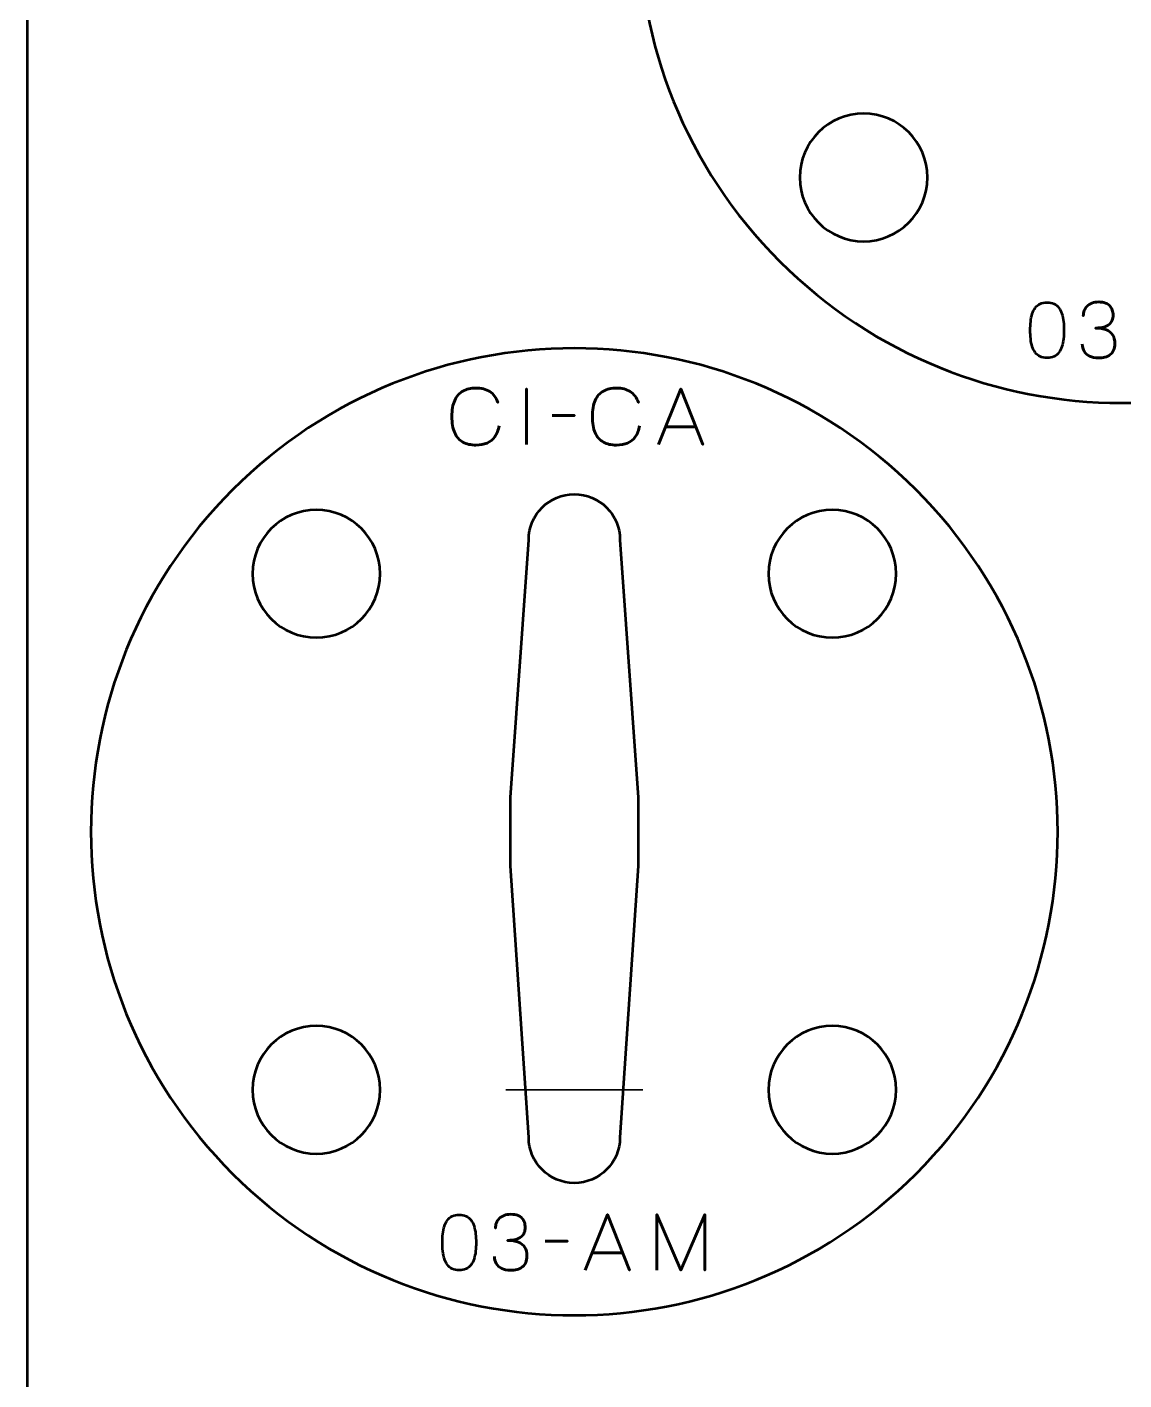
# Model space of a CAD drawing. Header units: centimetres. Extents: x -21 to 0, y -29.7 to 0.
# Drawn here: x -21 to -14.99, y -21.1 to -13.69 of the extents above; entities that cross this region are included whole.
import ezdxf

# ---------------------------------------------------------------- set-up
doc = ezdxf.new("R2010")
doc.units = ezdxf.units.CM
doc.header["$MEASUREMENT"] = 0
doc.layers.add('Layer 1', color=7, linetype='Continuous')

msp = doc.modelspace()

# ---------------------------------------------------------------- linework, layer by layer
at = {"layer": 'Layer 1', "color": 22, "lineweight": 53}
msp.add_open_spline([(-21.00003, -29.19995), (-21.00003, -29.19995), (-21.00003, -0.49992), (-21.00003, -0.49992), (-21.00003, -0.49992), (-21.00003, -0.22295), (-20.77694, 0.00004), (-20.49994, 0.00004), (-20.49994, 0.00004), (-20.49994, 0.00004), (-0.50008, 0.00004), (-0.50008, 0.00004), (-0.50008, 0.00004), (-0.22294, 0.00004), (0.00002, -0.22295), (0.00002, -0.49992), (0.00002, -0.49992), (0.00002, -0.49992), (0.00002, -29.19995), (0.00002, -29.19995), (0.00002, -29.19995), (0.00002, -29.47695), (-0.22294, -29.70004), (-0.50008, -29.70004), (-0.50008, -29.70004), (-0.50008, -29.70004), (-20.49994, -29.70004), (-20.49994, -29.70004), (-20.49994, -29.70004), (-20.77694, -29.70004), (-21.00003, -29.47695), (-21.00003, -29.19995)], degree=3, knots=[0, 0, 0, 0, 0.125, 0.125, 0.125, 0.125, 0.25, 0.25, 0.25, 0.25, 0.375, 0.375, 0.375, 0.375, 0.5, 0.5, 0.5, 0.5, 0.625, 0.625, 0.625, 0.625, 0.75, 0.75, 0.75, 0.75, 0.875, 0.875, 0.875, 0.875, 1, 1, 1, 1], dxfattribs=at)
at = {"layer": 'Layer 1', "color": 114, "lineweight": 53}
for points in [[(-13.12615, -11.22621), (-12.09145, -12.26091), (-12.09145, -13.93915), (-13.12618, -14.97388), (-13.12618, -14.97388), (-14.16088, -16.00858), (-15.83912, -16.00858), (-16.87382, -14.97388), (-16.87382, -14.97388), (-17.90854, -13.93915), (-17.90854, -12.26091), (-16.87384, -11.22621), (-16.87384, -11.22621), (-15.83912, -10.19148), (-14.16088, -10.19148), (-13.12615, -11.22621)], [(-16.12614, -16.22623), (-15.09144, -17.26093), (-15.09144, -18.93917), (-16.12617, -19.9739), (-16.12617, -19.9739), (-17.16087, -21.0086), (-18.83911, -21.0086), (-19.87381, -19.9739), (-19.87381, -19.9739), (-20.90853, -18.93917), (-20.90853, -17.26093), (-19.87383, -16.22623), (-19.87383, -16.22623), (-18.83911, -15.1915), (-17.16087, -15.1915), (-16.12614, -16.22623)]]:
    msp.add_open_spline(points, degree=3, knots=[0, 0, 0, 0, 0.25, 0.25, 0.25, 0.25, 0.5, 0.5, 0.5, 0.5, 0.75, 0.75, 0.75, 0.75, 1, 1, 1, 1], dxfattribs=at)
at = {"layer": 'Layer 1', "color": 250, "lineweight": 53}
for points, knots in [([(-16.41421, -14.16423), (-16.22094, -14.16423), (-16.0642, -14.32097), (-16.0642, -14.51424), (-16.0642, -14.51424), (-16.0642, -14.70752), (-16.22094, -14.86426), (-16.41421, -14.86426), (-16.41421, -14.86426), (-16.60749, -14.86426), (-16.76423, -14.70752), (-16.76423, -14.51424), (-16.76423, -14.51424), (-16.76423, -14.32097), (-16.60749, -14.16423), (-16.41421, -14.16423)], [0, 0, 0, 0, 0.25, 0.25, 0.25, 0.25, 0.5, 0.5, 0.5, 0.5, 0.75, 0.75, 0.75, 0.75, 1, 1, 1, 1]), ([(-17.74998, -19.77506), (-17.74998, -19.77506), (-17.64998, -18.28756), (-17.64998, -18.28756), (-17.64998, -18.28756), (-17.64998, -18.28756), (-17.64998, -17.91256), (-17.64998, -17.91256), (-17.64998, -17.91256), (-17.64998, -17.91256), (-17.74998, -16.50006), (-17.74998, -16.50006), (-17.74998, -16.50006), (-17.74998, -16.36201), (-17.86193, -16.25006), (-17.99998, -16.25006), (-17.99998, -16.25006), (-18.13803, -16.25006), (-18.24998, -16.36201), (-18.24998, -16.50006), (-18.24998, -16.50006), (-18.24998, -16.50006), (-18.34998, -17.91256), (-18.34998, -17.91256), (-18.34998, -17.91256), (-18.34998, -17.91256), (-18.34998, -18.28756), (-18.34998, -18.28756), (-18.34998, -18.28756), (-18.34998, -18.28756), (-18.24998, -19.77506), (-18.24998, -19.77506), (-18.24998, -19.77506), (-18.24998, -19.91311), (-18.13803, -20.02506), (-17.99998, -20.02506), (-17.99998, -20.02506), (-17.86193, -20.02506), (-17.74998, -19.91311), (-17.74998, -19.77506)], [0, 0, 0, 0, 0.1, 0.1, 0.1, 0.1, 0.2, 0.2, 0.2, 0.2, 0.3, 0.3, 0.3, 0.3, 0.4, 0.4, 0.4, 0.4, 0.5, 0.5, 0.5, 0.5, 0.6, 0.6, 0.6, 0.6, 0.7, 0.7, 0.7, 0.7, 0.8, 0.8, 0.8, 0.8, 0.9, 0.9, 0.9, 0.9, 1, 1, 1, 1]), ([(-19.4142, -16.33582), (-19.22093, -16.33582), (-19.06419, -16.49256), (-19.06419, -16.68584), (-19.06419, -16.68584), (-19.06419, -16.87911), (-19.22093, -17.03585), (-19.4142, -17.03585), (-19.4142, -17.03585), (-19.60748, -17.03585), (-19.76422, -16.87911), (-19.76422, -16.68584), (-19.76422, -16.68584), (-19.76422, -16.49256), (-19.60748, -16.33582), (-19.4142, -16.33582)], [0, 0, 0, 0, 0.25, 0.25, 0.25, 0.25, 0.5, 0.5, 0.5, 0.5, 0.75, 0.75, 0.75, 0.75, 1, 1, 1, 1]), ([(-19.4142, -16.33582), (-19.22093, -16.33582), (-19.06419, -16.49256), (-19.06419, -16.68584), (-19.06419, -16.68584), (-19.06419, -16.87911), (-19.22093, -17.03585), (-19.4142, -17.03585), (-19.4142, -17.03585), (-19.60748, -17.03585), (-19.76422, -16.87911), (-19.76422, -16.68584), (-19.76422, -16.68584), (-19.76422, -16.49256), (-19.60748, -16.33582), (-19.4142, -16.33582)], [0, 0, 0, 0, 0.25, 0.25, 0.25, 0.25, 0.5, 0.5, 0.5, 0.5, 0.75, 0.75, 0.75, 0.75, 1, 1, 1, 1]), ([(-16.58578, -16.33582), (-16.3925, -16.33582), (-16.23576, -16.49256), (-16.23576, -16.68584), (-16.23576, -16.68584), (-16.23576, -16.87911), (-16.3925, -17.03585), (-16.58578, -17.03585), (-16.58578, -17.03585), (-16.77905, -17.03585), (-16.93579, -16.87911), (-16.93579, -16.68584), (-16.93579, -16.68584), (-16.93579, -16.49256), (-16.77905, -16.33582), (-16.58578, -16.33582)], [0, 0, 0, 0, 0.25, 0.25, 0.25, 0.25, 0.5, 0.5, 0.5, 0.5, 0.75, 0.75, 0.75, 0.75, 1, 1, 1, 1]), ([(-19.4142, -19.16425), (-19.22093, -19.16425), (-19.06419, -19.32099), (-19.06419, -19.51426), (-19.06419, -19.51426), (-19.06419, -19.70754), (-19.22093, -19.86428), (-19.4142, -19.86428), (-19.4142, -19.86428), (-19.60748, -19.86428), (-19.76422, -19.70754), (-19.76422, -19.51426), (-19.76422, -19.51426), (-19.76422, -19.32099), (-19.60748, -19.16425), (-19.4142, -19.16425)], [0, 0, 0, 0, 0.25, 0.25, 0.25, 0.25, 0.5, 0.5, 0.5, 0.5, 0.75, 0.75, 0.75, 0.75, 1, 1, 1, 1]), ([(-16.58578, -19.16425), (-16.3925, -19.16425), (-16.23576, -19.32099), (-16.23576, -19.51426), (-16.23576, -19.51426), (-16.23576, -19.70754), (-16.3925, -19.86428), (-16.58578, -19.86428), (-16.58578, -19.86428), (-16.77905, -19.86428), (-16.93579, -19.70754), (-16.93579, -19.51426), (-16.93579, -19.51426), (-16.93579, -19.32099), (-16.77905, -19.16425), (-16.58578, -19.16425)], [0, 0, 0, 0, 0.25, 0.25, 0.25, 0.25, 0.5, 0.5, 0.5, 0.5, 0.75, 0.75, 0.75, 0.75, 1, 1, 1, 1])]:
    msp.add_open_spline(points, degree=3, knots=knots, dxfattribs=at)
at = {"layer": 'Layer 1', "color": 30, "lineweight": 53}
for points, knots in [([(-15.40833, -15.50346), (-15.39352, -15.50339), (-15.38075, -15.50078), (-15.37009, -15.4957), (-15.37009, -15.4957), (-15.35951, -15.49062), (-15.35069, -15.48335), (-15.34364, -15.47411), (-15.34364, -15.47411), (-15.33665, -15.4648), (-15.33115, -15.45379), (-15.32706, -15.44109), (-15.32706, -15.44109), (-15.32303, -15.42839), (-15.32014, -15.41449), (-15.31852, -15.39925), (-15.31852, -15.39925), (-15.31682, -15.38401), (-15.31598, -15.36799), (-15.31605, -15.35106), (-15.31605, -15.35106), (-15.31598, -15.3342), (-15.31682, -15.31818), (-15.31852, -15.30301), (-15.31852, -15.30301), (-15.32014, -15.28784), (-15.32303, -15.27387), (-15.32706, -15.26117), (-15.32706, -15.26117), (-15.33115, -15.24854), (-15.33665, -15.23754), (-15.34364, -15.22815), (-15.34364, -15.22815), (-15.35069, -15.21884), (-15.35951, -15.21157), (-15.37009, -15.20649), (-15.37009, -15.20649), (-15.38075, -15.20134), (-15.39352, -15.19873), (-15.40833, -15.19866), (-15.40833, -15.19866), (-15.42315, -15.19873), (-15.43592, -15.20134), (-15.44658, -15.20649), (-15.44658, -15.20649), (-15.45716, -15.21157), (-15.46598, -15.21884), (-15.47303, -15.22815), (-15.47303, -15.22815), (-15.48002, -15.23754), (-15.48552, -15.24854), (-15.48961, -15.26117), (-15.48961, -15.26117), (-15.49364, -15.27387), (-15.49653, -15.28784), (-15.49815, -15.30301), (-15.49815, -15.30301), (-15.49984, -15.31818), (-15.50069, -15.3342), (-15.50062, -15.35106), (-15.50062, -15.35106), (-15.50069, -15.36799), (-15.49984, -15.38401), (-15.49815, -15.39925), (-15.49815, -15.39925), (-15.49653, -15.41449), (-15.49364, -15.42839), (-15.48961, -15.44109), (-15.48961, -15.44109), (-15.48552, -15.45379), (-15.48002, -15.4648), (-15.47303, -15.47411), (-15.47303, -15.47411), (-15.46598, -15.48335), (-15.45716, -15.49062), (-15.44658, -15.4957), (-15.44658, -15.4957), (-15.43592, -15.50078), (-15.42315, -15.50339), (-15.40833, -15.50346)], [0, 0, 0, 0, 0.05, 0.05, 0.05, 0.05, 0.1, 0.1, 0.1, 0.1, 0.15, 0.15, 0.15, 0.15, 0.2, 0.2, 0.2, 0.2, 0.25, 0.25, 0.25, 0.25, 0.3, 0.3, 0.3, 0.3, 0.35, 0.35, 0.35, 0.35, 0.4, 0.4, 0.4, 0.4, 0.45, 0.45, 0.45, 0.45, 0.5, 0.5, 0.5, 0.5, 0.55, 0.55, 0.55, 0.55, 0.6, 0.6, 0.6, 0.6, 0.65, 0.65, 0.65, 0.65, 0.7, 0.7, 0.7, 0.7, 0.75, 0.75, 0.75, 0.75, 0.8, 0.8, 0.8, 0.8, 0.85, 0.85, 0.85, 0.85, 0.9, 0.9, 0.9, 0.9, 0.95, 0.95, 0.95, 0.95, 1, 1, 1, 1]), ([(-15.40833, -15.50346), (-15.39352, -15.50339), (-15.38075, -15.50078), (-15.37009, -15.4957), (-15.37009, -15.4957), (-15.35951, -15.49062), (-15.35069, -15.48335), (-15.34364, -15.47411), (-15.34364, -15.47411), (-15.33665, -15.4648), (-15.33115, -15.45379), (-15.32706, -15.44109), (-15.32706, -15.44109), (-15.32303, -15.42839), (-15.32014, -15.41449), (-15.31852, -15.39925), (-15.31852, -15.39925), (-15.31682, -15.38401), (-15.31598, -15.36799), (-15.31605, -15.35106), (-15.31605, -15.35106), (-15.31598, -15.3342), (-15.31682, -15.31818), (-15.31852, -15.30301), (-15.31852, -15.30301), (-15.32014, -15.28784), (-15.32303, -15.27387), (-15.32706, -15.26117), (-15.32706, -15.26117), (-15.33115, -15.24854), (-15.33665, -15.23754), (-15.34364, -15.22815), (-15.34364, -15.22815), (-15.35069, -15.21884), (-15.35951, -15.21157), (-15.37009, -15.20649), (-15.37009, -15.20649), (-15.38075, -15.20134), (-15.39352, -15.19873), (-15.40833, -15.19866), (-15.40833, -15.19866), (-15.42315, -15.19873), (-15.43592, -15.20134), (-15.44658, -15.20649), (-15.44658, -15.20649), (-15.45716, -15.21157), (-15.46598, -15.21884), (-15.47303, -15.22815), (-15.47303, -15.22815), (-15.48002, -15.23754), (-15.48552, -15.24854), (-15.48961, -15.26117), (-15.48961, -15.26117), (-15.49364, -15.27387), (-15.49653, -15.28784), (-15.49815, -15.30301), (-15.49815, -15.30301), (-15.49984, -15.31818), (-15.50069, -15.3342), (-15.50062, -15.35106), (-15.50062, -15.35106), (-15.50069, -15.36799), (-15.49984, -15.38401), (-15.49815, -15.39925), (-15.49815, -15.39925), (-15.49653, -15.41449), (-15.49364, -15.42839), (-15.48961, -15.44109), (-15.48961, -15.44109), (-15.48552, -15.45379), (-15.48002, -15.4648), (-15.47303, -15.47411), (-15.47303, -15.47411), (-15.46598, -15.48335), (-15.45716, -15.49062), (-15.44658, -15.4957), (-15.44658, -15.4957), (-15.43592, -15.50078), (-15.42315, -15.50339), (-15.40833, -15.50346)], [0, 0, 0, 0, 0.05, 0.05, 0.05, 0.05, 0.1, 0.1, 0.1, 0.1, 0.15, 0.15, 0.15, 0.15, 0.2, 0.2, 0.2, 0.2, 0.25, 0.25, 0.25, 0.25, 0.3, 0.3, 0.3, 0.3, 0.35, 0.35, 0.35, 0.35, 0.4, 0.4, 0.4, 0.4, 0.45, 0.45, 0.45, 0.45, 0.5, 0.5, 0.5, 0.5, 0.55, 0.55, 0.55, 0.55, 0.6, 0.6, 0.6, 0.6, 0.65, 0.65, 0.65, 0.65, 0.7, 0.7, 0.7, 0.7, 0.75, 0.75, 0.75, 0.75, 0.8, 0.8, 0.8, 0.8, 0.85, 0.85, 0.85, 0.85, 0.9, 0.9, 0.9, 0.9, 0.95, 0.95, 0.95, 0.95, 1, 1, 1, 1]), ([(-15.21572, -15.42684), (-15.21565, -15.44208), (-15.21212, -15.45534), (-15.20514, -15.46684), (-15.20514, -15.46684), (-15.19815, -15.47827), (-15.1882, -15.48723), (-15.17522, -15.49365), (-15.17522, -15.49365), (-15.16224, -15.50007), (-15.14665, -15.50332), (-15.12851, -15.50346), (-15.12851, -15.50346), (-15.1149, -15.50346), (-15.10255, -15.50205), (-15.09133, -15.49909), (-15.09133, -15.49909), (-15.08018, -15.49612), (-15.07059, -15.49154), (-15.06247, -15.48526), (-15.06247, -15.48526), (-15.05436, -15.47898), (-15.04815, -15.47086), (-15.04371, -15.46099), (-15.04371, -15.46099), (-15.03933, -15.45104), (-15.03715, -15.43911), (-15.03708, -15.42514), (-15.03708, -15.42514), (-15.037, -15.40652), (-15.04081, -15.39078), (-15.04836, -15.37801), (-15.04836, -15.37801), (-15.05591, -15.36524), (-15.06763, -15.35565), (-15.08336, -15.34909), (-15.08336, -15.34909), (-15.09909, -15.34252), (-15.11927, -15.33921), (-15.14375, -15.33921), (-15.14375, -15.33921), (-15.12548, -15.33928), (-15.11017, -15.33759), (-15.09768, -15.33413), (-15.09768, -15.33413), (-15.08526, -15.33067), (-15.07532, -15.3258), (-15.06784, -15.31945), (-15.06784, -15.31945), (-15.06036, -15.31317), (-15.05493, -15.30569), (-15.05168, -15.29709), (-15.05168, -15.29709), (-15.04836, -15.28855), (-15.04674, -15.27917), (-15.04681, -15.26894), (-15.04681, -15.26894), (-15.04674, -15.2587), (-15.04815, -15.24925), (-15.05097, -15.2405), (-15.05097, -15.2405), (-15.05373, -15.23175), (-15.05824, -15.22406), (-15.06438, -15.2175), (-15.06438, -15.2175), (-15.07052, -15.21094), (-15.07863, -15.20579), (-15.08858, -15.20212), (-15.08858, -15.20212), (-15.0986, -15.19845), (-15.11081, -15.19662), (-15.12513, -15.19655), (-15.12513, -15.19655), (-15.13938, -15.19662), (-15.15187, -15.19873), (-15.16245, -15.20283), (-15.16245, -15.20283), (-15.17311, -15.20692), (-15.18185, -15.21249), (-15.18891, -15.21962), (-15.18891, -15.21962), (-15.19589, -15.22674), (-15.20112, -15.23486), (-15.20457, -15.24403), (-15.20457, -15.24403), (-15.2081, -15.2532), (-15.20979, -15.26294), (-15.20979, -15.27317), (-15.20979, -15.27317), (-15.20979, -15.26294), (-15.2081, -15.2532), (-15.20457, -15.24403), (-15.20457, -15.24403), (-15.20112, -15.23486), (-15.19589, -15.22674), (-15.18891, -15.21962), (-15.18891, -15.21962), (-15.18185, -15.21249), (-15.17311, -15.20692), (-15.16245, -15.20283), (-15.16245, -15.20283), (-15.15187, -15.19873), (-15.13938, -15.19662), (-15.12513, -15.19655), (-15.12513, -15.19655), (-15.11081, -15.19662), (-15.0986, -15.19845), (-15.08858, -15.20212), (-15.08858, -15.20212), (-15.07863, -15.20579), (-15.07052, -15.21094), (-15.06438, -15.2175), (-15.06438, -15.2175), (-15.05824, -15.22406), (-15.05373, -15.23175), (-15.05097, -15.2405), (-15.05097, -15.2405), (-15.04815, -15.24925), (-15.04674, -15.2587), (-15.04681, -15.26894), (-15.04681, -15.26894), (-15.04674, -15.27917), (-15.04836, -15.28855), (-15.05168, -15.29709), (-15.05168, -15.29709), (-15.05493, -15.30569), (-15.06036, -15.31317), (-15.06784, -15.31945), (-15.06784, -15.31945), (-15.07532, -15.3258), (-15.08526, -15.33067), (-15.09768, -15.33413), (-15.09768, -15.33413), (-15.11017, -15.33759), (-15.12548, -15.33928), (-15.14375, -15.33921), (-15.14375, -15.33921), (-15.11927, -15.33921), (-15.09909, -15.34252), (-15.08336, -15.34909), (-15.08336, -15.34909), (-15.06763, -15.35565), (-15.05591, -15.36524), (-15.04836, -15.37801), (-15.04836, -15.37801), (-15.04081, -15.39078), (-15.037, -15.40652), (-15.03708, -15.42514), (-15.03708, -15.42514), (-15.03715, -15.43911), (-15.03933, -15.45104), (-15.04371, -15.46099), (-15.04371, -15.46099), (-15.04815, -15.47086), (-15.05436, -15.47898), (-15.06247, -15.48526), (-15.06247, -15.48526), (-15.07059, -15.49154), (-15.08018, -15.49612), (-15.09133, -15.49909), (-15.09133, -15.49909), (-15.10255, -15.50205), (-15.1149, -15.50346), (-15.12851, -15.50346), (-15.12851, -15.50346), (-15.14665, -15.50332), (-15.16224, -15.50007), (-15.17522, -15.49365), (-15.17522, -15.49365), (-15.1882, -15.48723), (-15.19815, -15.47827), (-15.20514, -15.46684), (-15.20514, -15.46684), (-15.21212, -15.45534), (-15.21565, -15.44208), (-15.21572, -15.42684)], [0, 0, 0, 0, 0.0227273, 0.0227273, 0.0227273, 0.0227273, 0.0454545, 0.0454545, 0.0454545, 0.0454545, 0.0681818, 0.0681818, 0.0681818, 0.0681818, 0.0909091, 0.0909091, 0.0909091, 0.0909091, 0.1136364, 0.1136364, 0.1136364, 0.1136364, 0.1363636, 0.1363636, 0.1363636, 0.1363636, 0.1590909, 0.1590909, 0.1590909, 0.1590909, 0.1818182, 0.1818182, 0.1818182, 0.1818182, 0.2045455, 0.2045455, 0.2045455, 0.2045455, 0.2272727, 0.2272727, 0.2272727, 0.2272727, 0.25, 0.25, 0.25, 0.25, 0.2727273, 0.2727273, 0.2727273, 0.2727273, 0.2954545, 0.2954545, 0.2954545, 0.2954545, 0.3181818, 0.3181818, 0.3181818, 0.3181818, 0.3409091, 0.3409091, 0.3409091, 0.3409091, 0.3636364, 0.3636364, 0.3636364, 0.3636364, 0.3863636, 0.3863636, 0.3863636, 0.3863636, 0.4090909, 0.4090909, 0.4090909, 0.4090909, 0.4318182, 0.4318182, 0.4318182, 0.4318182, 0.4545455, 0.4545455, 0.4545455, 0.4545455, 0.4772727, 0.4772727, 0.4772727, 0.4772727, 0.5, 0.5, 0.5, 0.5, 0.5227273, 0.5227273, 0.5227273, 0.5227273, 0.5454545, 0.5454545, 0.5454545, 0.5454545, 0.5681818, 0.5681818, 0.5681818, 0.5681818, 0.5909091, 0.5909091, 0.5909091, 0.5909091, 0.6136364, 0.6136364, 0.6136364, 0.6136364, 0.6363636, 0.6363636, 0.6363636, 0.6363636, 0.6590909, 0.6590909, 0.6590909, 0.6590909, 0.6818182, 0.6818182, 0.6818182, 0.6818182, 0.7045455, 0.7045455, 0.7045455, 0.7045455, 0.7272727, 0.7272727, 0.7272727, 0.7272727, 0.75, 0.75, 0.75, 0.75, 0.7727273, 0.7727273, 0.7727273, 0.7727273, 0.7954545, 0.7954545, 0.7954545, 0.7954545, 0.8181818, 0.8181818, 0.8181818, 0.8181818, 0.8409091, 0.8409091, 0.8409091, 0.8409091, 0.8636364, 0.8636364, 0.8636364, 0.8636364, 0.8863636, 0.8863636, 0.8863636, 0.8863636, 0.9090909, 0.9090909, 0.9090909, 0.9090909, 0.9318182, 0.9318182, 0.9318182, 0.9318182, 0.9545455, 0.9545455, 0.9545455, 0.9545455, 0.9772727, 0.9772727, 0.9772727, 0.9772727, 1, 1, 1, 1]), ([(-18.41221, -15.87493), (-18.41673, -15.89913), (-18.42463, -15.9191), (-18.43571, -15.93476), (-18.43571, -15.93476), (-18.44685, -15.95036), (-18.46111, -15.96193), (-18.47846, -15.96948), (-18.47846, -15.96948), (-18.49575, -15.97703), (-18.51607, -15.98084), (-18.53921, -15.98077), (-18.53921, -15.98077), (-18.56736, -15.98084), (-18.59128, -15.9754), (-18.6109, -15.96433), (-18.6109, -15.96433), (-18.63051, -15.95332), (-18.64547, -15.93632), (-18.65577, -15.91325), (-18.65577, -15.91325), (-18.66607, -15.89017), (-18.67122, -15.86061), (-18.67129, -15.82456), (-18.67129, -15.82456), (-18.67122, -15.78865), (-18.66607, -15.75915), (-18.65577, -15.73608), (-18.65577, -15.73608), (-18.64547, -15.71301), (-18.63051, -15.69594), (-18.6109, -15.68486), (-18.6109, -15.68486), (-18.59128, -15.67378), (-18.56736, -15.66828), (-18.53921, -15.66835), (-18.53921, -15.66835), (-18.50908, -15.66828), (-18.48383, -15.6747), (-18.46351, -15.68761), (-18.46351, -15.68761), (-18.44326, -15.70052), (-18.42837, -15.72049), (-18.41899, -15.74751), (-18.41899, -15.74751), (-18.42837, -15.72049), (-18.44326, -15.70052), (-18.46351, -15.68761), (-18.46351, -15.68761), (-18.48383, -15.6747), (-18.50908, -15.66828), (-18.53921, -15.66835), (-18.53921, -15.66835), (-18.56736, -15.66828), (-18.59128, -15.67378), (-18.6109, -15.68486), (-18.6109, -15.68486), (-18.63051, -15.69594), (-18.64547, -15.71301), (-18.65577, -15.73608), (-18.65577, -15.73608), (-18.66607, -15.75915), (-18.67122, -15.78865), (-18.67129, -15.82456), (-18.67129, -15.82456), (-18.67122, -15.86061), (-18.66607, -15.89017), (-18.65577, -15.91325), (-18.65577, -15.91325), (-18.64547, -15.93632), (-18.63051, -15.95332), (-18.6109, -15.96433), (-18.6109, -15.96433), (-18.59128, -15.9754), (-18.56736, -15.98084), (-18.53921, -15.98077), (-18.53921, -15.98077), (-18.51607, -15.98084), (-18.49575, -15.97703), (-18.47846, -15.96948), (-18.47846, -15.96948), (-18.46111, -15.96193), (-18.44685, -15.95036), (-18.43571, -15.93476), (-18.43571, -15.93476), (-18.42463, -15.9191), (-18.41673, -15.89913), (-18.41221, -15.87493)], [0, 0, 0, 0, 0.0454545, 0.0454545, 0.0454545, 0.0454545, 0.0909091, 0.0909091, 0.0909091, 0.0909091, 0.1363636, 0.1363636, 0.1363636, 0.1363636, 0.1818182, 0.1818182, 0.1818182, 0.1818182, 0.2272727, 0.2272727, 0.2272727, 0.2272727, 0.2727273, 0.2727273, 0.2727273, 0.2727273, 0.3181818, 0.3181818, 0.3181818, 0.3181818, 0.3636364, 0.3636364, 0.3636364, 0.3636364, 0.4090909, 0.4090909, 0.4090909, 0.4090909, 0.4545455, 0.4545455, 0.4545455, 0.4545455, 0.5, 0.5, 0.5, 0.5, 0.5454545, 0.5454545, 0.5454545, 0.5454545, 0.5909091, 0.5909091, 0.5909091, 0.5909091, 0.6363636, 0.6363636, 0.6363636, 0.6363636, 0.6818182, 0.6818182, 0.6818182, 0.6818182, 0.7272727, 0.7272727, 0.7272727, 0.7272727, 0.7727273, 0.7727273, 0.7727273, 0.7727273, 0.8181818, 0.8181818, 0.8181818, 0.8181818, 0.8636364, 0.8636364, 0.8636364, 0.8636364, 0.9090909, 0.9090909, 0.9090909, 0.9090909, 0.9545455, 0.9545455, 0.9545455, 0.9545455, 1, 1, 1, 1]), ([(-18.26235, -15.97738), (-18.26235, -15.97738), (-18.26235, -15.67216), (-18.26235, -15.67216), (-18.26235, -15.67216), (-18.26235, -15.67216), (-18.26235, -15.97738), (-18.26235, -15.97738)], [0, 0, 0, 0, 0.5, 0.5, 0.5, 0.5, 1, 1, 1, 1]), ([(-17.64217, -15.87493), (-17.64669, -15.89913), (-17.65459, -15.9191), (-17.66567, -15.93476), (-17.66567, -15.93476), (-17.67681, -15.95036), (-17.69107, -15.96193), (-17.70842, -15.96948), (-17.70842, -15.96948), (-17.72571, -15.97703), (-17.74603, -15.98084), (-17.76917, -15.98077), (-17.76917, -15.98077), (-17.79732, -15.98084), (-17.82124, -15.9754), (-17.84086, -15.96433), (-17.84086, -15.96433), (-17.86047, -15.95332), (-17.87543, -15.93632), (-17.88573, -15.91325), (-17.88573, -15.91325), (-17.89603, -15.89017), (-17.90118, -15.86061), (-17.90125, -15.82456), (-17.90125, -15.82456), (-17.90118, -15.78865), (-17.89603, -15.75915), (-17.88573, -15.73608), (-17.88573, -15.73608), (-17.87543, -15.71301), (-17.86047, -15.69594), (-17.84086, -15.68486), (-17.84086, -15.68486), (-17.82124, -15.67378), (-17.79732, -15.66828), (-17.76917, -15.66835), (-17.76917, -15.66835), (-17.73904, -15.66828), (-17.71379, -15.6747), (-17.69347, -15.68761), (-17.69347, -15.68761), (-17.67322, -15.70052), (-17.65833, -15.72049), (-17.64895, -15.74751), (-17.64895, -15.74751), (-17.65833, -15.72049), (-17.67322, -15.70052), (-17.69347, -15.68761), (-17.69347, -15.68761), (-17.71379, -15.6747), (-17.73904, -15.66828), (-17.76917, -15.66835), (-17.76917, -15.66835), (-17.79732, -15.66828), (-17.82124, -15.67378), (-17.84086, -15.68486), (-17.84086, -15.68486), (-17.86047, -15.69594), (-17.87543, -15.71301), (-17.88573, -15.73608), (-17.88573, -15.73608), (-17.89603, -15.75915), (-17.90118, -15.78865), (-17.90125, -15.82456), (-17.90125, -15.82456), (-17.90118, -15.86061), (-17.89603, -15.89017), (-17.88573, -15.91325), (-17.88573, -15.91325), (-17.87543, -15.93632), (-17.86047, -15.95332), (-17.84086, -15.96433), (-17.84086, -15.96433), (-17.82124, -15.9754), (-17.79732, -15.98084), (-17.76917, -15.98077), (-17.76917, -15.98077), (-17.74603, -15.98084), (-17.72571, -15.97703), (-17.70842, -15.96948), (-17.70842, -15.96948), (-17.69107, -15.96193), (-17.67681, -15.95036), (-17.66567, -15.93476), (-17.66567, -15.93476), (-17.65459, -15.9191), (-17.64669, -15.89913), (-17.64217, -15.87493)], [0, 0, 0, 0, 0.0454545, 0.0454545, 0.0454545, 0.0454545, 0.0909091, 0.0909091, 0.0909091, 0.0909091, 0.1363636, 0.1363636, 0.1363636, 0.1363636, 0.1818182, 0.1818182, 0.1818182, 0.1818182, 0.2272727, 0.2272727, 0.2272727, 0.2272727, 0.2727273, 0.2727273, 0.2727273, 0.2727273, 0.3181818, 0.3181818, 0.3181818, 0.3181818, 0.3636364, 0.3636364, 0.3636364, 0.3636364, 0.4090909, 0.4090909, 0.4090909, 0.4090909, 0.4545455, 0.4545455, 0.4545455, 0.4545455, 0.5, 0.5, 0.5, 0.5, 0.5454545, 0.5454545, 0.5454545, 0.5454545, 0.5909091, 0.5909091, 0.5909091, 0.5909091, 0.6363636, 0.6363636, 0.6363636, 0.6363636, 0.6818182, 0.6818182, 0.6818182, 0.6818182, 0.7272727, 0.7272727, 0.7272727, 0.7272727, 0.7727273, 0.7727273, 0.7727273, 0.7727273, 0.8181818, 0.8181818, 0.8181818, 0.8181818, 0.8636364, 0.8636364, 0.8636364, 0.8636364, 0.9090909, 0.9090909, 0.9090909, 0.9090909, 0.9545455, 0.9545455, 0.9545455, 0.9545455, 1, 1, 1, 1]), ([(-17.53803, -15.97738), (-17.53803, -15.97738), (-17.41696, -15.67216), (-17.41696, -15.67216), (-17.41696, -15.67216), (-17.41696, -15.67216), (-17.29546, -15.97738), (-17.29546, -15.97738), (-17.29546, -15.97738), (-17.29546, -15.97738), (-17.41696, -15.67216), (-17.41696, -15.67216), (-17.41696, -15.67216), (-17.41696, -15.67216), (-17.53803, -15.97738), (-17.53803, -15.97738)], [0, 0, 0, 0, 0.25, 0.25, 0.25, 0.25, 0.5, 0.5, 0.5, 0.5, 0.75, 0.75, 0.75, 0.75, 1, 1, 1, 1]), ([(-18.12138, -15.81778), (-18.12138, -15.81778), (-17.99819, -15.81778), (-17.99819, -15.81778), (-17.99819, -15.81778), (-17.99819, -15.81778), (-18.12138, -15.81778), (-18.12138, -15.81778)], [0, 0, 0, 0, 0.5, 0.5, 0.5, 0.5, 1, 1, 1, 1]), ([(-17.49993, -15.88128), (-17.49993, -15.88128), (-17.33399, -15.88128), (-17.33399, -15.88128), (-17.33399, -15.88128), (-17.33399, -15.88128), (-17.49993, -15.88128), (-17.49993, -15.88128)], [0, 0, 0, 0, 0.5, 0.5, 0.5, 0.5, 1, 1, 1, 1]), ([(-18.63099, -20.50348), (-18.61618, -20.50341), (-18.60341, -20.5008), (-18.59275, -20.49572), (-18.59275, -20.49572), (-18.58217, -20.49064), (-18.57335, -20.48337), (-18.5663, -20.47413), (-18.5663, -20.47413), (-18.55931, -20.46482), (-18.55381, -20.45381), (-18.54972, -20.44111), (-18.54972, -20.44111), (-18.54569, -20.42841), (-18.5428, -20.41451), (-18.54118, -20.39927), (-18.54118, -20.39927), (-18.53948, -20.38403), (-18.53864, -20.36801), (-18.53871, -20.35108), (-18.53871, -20.35108), (-18.53864, -20.33422), (-18.53948, -20.3182), (-18.54118, -20.30303), (-18.54118, -20.30303), (-18.5428, -20.28786), (-18.54569, -20.27389), (-18.54972, -20.26119), (-18.54972, -20.26119), (-18.55381, -20.24856), (-18.55931, -20.23756), (-18.5663, -20.22817), (-18.5663, -20.22817), (-18.57335, -20.21886), (-18.58217, -20.21159), (-18.59275, -20.20651), (-18.59275, -20.20651), (-18.60341, -20.20136), (-18.61618, -20.19875), (-18.63099, -20.19868), (-18.63099, -20.19868), (-18.64581, -20.19875), (-18.65858, -20.20136), (-18.66924, -20.20651), (-18.66924, -20.20651), (-18.67982, -20.21159), (-18.68864, -20.21886), (-18.69569, -20.22817), (-18.69569, -20.22817), (-18.70268, -20.23756), (-18.70818, -20.24856), (-18.71227, -20.26119), (-18.71227, -20.26119), (-18.7163, -20.27389), (-18.71919, -20.28786), (-18.72081, -20.30303), (-18.72081, -20.30303), (-18.7225, -20.3182), (-18.72335, -20.33422), (-18.72328, -20.35108), (-18.72328, -20.35108), (-18.72335, -20.36801), (-18.7225, -20.38403), (-18.72081, -20.39927), (-18.72081, -20.39927), (-18.71919, -20.41451), (-18.7163, -20.42841), (-18.71227, -20.44111), (-18.71227, -20.44111), (-18.70818, -20.45381), (-18.70268, -20.46482), (-18.69569, -20.47413), (-18.69569, -20.47413), (-18.68864, -20.48337), (-18.67982, -20.49064), (-18.66924, -20.49572), (-18.66924, -20.49572), (-18.65858, -20.5008), (-18.64581, -20.50341), (-18.63099, -20.50348)], [0, 0, 0, 0, 0.05, 0.05, 0.05, 0.05, 0.1, 0.1, 0.1, 0.1, 0.15, 0.15, 0.15, 0.15, 0.2, 0.2, 0.2, 0.2, 0.25, 0.25, 0.25, 0.25, 0.3, 0.3, 0.3, 0.3, 0.35, 0.35, 0.35, 0.35, 0.4, 0.4, 0.4, 0.4, 0.45, 0.45, 0.45, 0.45, 0.5, 0.5, 0.5, 0.5, 0.55, 0.55, 0.55, 0.55, 0.6, 0.6, 0.6, 0.6, 0.65, 0.65, 0.65, 0.65, 0.7, 0.7, 0.7, 0.7, 0.75, 0.75, 0.75, 0.75, 0.8, 0.8, 0.8, 0.8, 0.85, 0.85, 0.85, 0.85, 0.9, 0.9, 0.9, 0.9, 0.95, 0.95, 0.95, 0.95, 1, 1, 1, 1]), ([(-18.63099, -20.50348), (-18.61618, -20.50341), (-18.60341, -20.5008), (-18.59275, -20.49572), (-18.59275, -20.49572), (-18.58217, -20.49064), (-18.57335, -20.48337), (-18.5663, -20.47413), (-18.5663, -20.47413), (-18.55931, -20.46482), (-18.55381, -20.45381), (-18.54972, -20.44111), (-18.54972, -20.44111), (-18.54569, -20.42841), (-18.5428, -20.41451), (-18.54118, -20.39927), (-18.54118, -20.39927), (-18.53948, -20.38403), (-18.53864, -20.36801), (-18.53871, -20.35108), (-18.53871, -20.35108), (-18.53864, -20.33422), (-18.53948, -20.3182), (-18.54118, -20.30303), (-18.54118, -20.30303), (-18.5428, -20.28786), (-18.54569, -20.27389), (-18.54972, -20.26119), (-18.54972, -20.26119), (-18.55381, -20.24856), (-18.55931, -20.23756), (-18.5663, -20.22817), (-18.5663, -20.22817), (-18.57335, -20.21886), (-18.58217, -20.21159), (-18.59275, -20.20651), (-18.59275, -20.20651), (-18.60341, -20.20136), (-18.61618, -20.19875), (-18.63099, -20.19868), (-18.63099, -20.19868), (-18.64581, -20.19875), (-18.65858, -20.20136), (-18.66924, -20.20651), (-18.66924, -20.20651), (-18.67982, -20.21159), (-18.68864, -20.21886), (-18.69569, -20.22817), (-18.69569, -20.22817), (-18.70268, -20.23756), (-18.70818, -20.24856), (-18.71227, -20.26119), (-18.71227, -20.26119), (-18.7163, -20.27389), (-18.71919, -20.28786), (-18.72081, -20.30303), (-18.72081, -20.30303), (-18.7225, -20.3182), (-18.72335, -20.33422), (-18.72328, -20.35108), (-18.72328, -20.35108), (-18.72335, -20.36801), (-18.7225, -20.38403), (-18.72081, -20.39927), (-18.72081, -20.39927), (-18.71919, -20.41451), (-18.7163, -20.42841), (-18.71227, -20.44111), (-18.71227, -20.44111), (-18.70818, -20.45381), (-18.70268, -20.46482), (-18.69569, -20.47413), (-18.69569, -20.47413), (-18.68864, -20.48337), (-18.67982, -20.49064), (-18.66924, -20.49572), (-18.66924, -20.49572), (-18.65858, -20.5008), (-18.64581, -20.50341), (-18.63099, -20.50348)], [0, 0, 0, 0, 0.05, 0.05, 0.05, 0.05, 0.1, 0.1, 0.1, 0.1, 0.15, 0.15, 0.15, 0.15, 0.2, 0.2, 0.2, 0.2, 0.25, 0.25, 0.25, 0.25, 0.3, 0.3, 0.3, 0.3, 0.35, 0.35, 0.35, 0.35, 0.4, 0.4, 0.4, 0.4, 0.45, 0.45, 0.45, 0.45, 0.5, 0.5, 0.5, 0.5, 0.55, 0.55, 0.55, 0.55, 0.6, 0.6, 0.6, 0.6, 0.65, 0.65, 0.65, 0.65, 0.7, 0.7, 0.7, 0.7, 0.75, 0.75, 0.75, 0.75, 0.8, 0.8, 0.8, 0.8, 0.85, 0.85, 0.85, 0.85, 0.9, 0.9, 0.9, 0.9, 0.95, 0.95, 0.95, 0.95, 1, 1, 1, 1]), ([(-18.43838, -20.42686), (-18.43831, -20.4421), (-18.43478, -20.45536), (-18.4278, -20.46686), (-18.4278, -20.46686), (-18.42081, -20.47829), (-18.41086, -20.48725), (-18.39788, -20.49367), (-18.39788, -20.49367), (-18.3849, -20.50009), (-18.36931, -20.50334), (-18.35117, -20.50348), (-18.35117, -20.50348), (-18.33756, -20.50348), (-18.32521, -20.50207), (-18.31399, -20.49911), (-18.31399, -20.49911), (-18.30284, -20.49614), (-18.29325, -20.49156), (-18.28513, -20.48528), (-18.28513, -20.48528), (-18.27702, -20.479), (-18.27081, -20.47088), (-18.26637, -20.46101), (-18.26637, -20.46101), (-18.26199, -20.45106), (-18.25981, -20.43913), (-18.25974, -20.42516), (-18.25974, -20.42516), (-18.25966, -20.40654), (-18.26347, -20.3908), (-18.27102, -20.37803), (-18.27102, -20.37803), (-18.27857, -20.36526), (-18.29029, -20.35567), (-18.30602, -20.34911), (-18.30602, -20.34911), (-18.32175, -20.34254), (-18.34193, -20.33923), (-18.36641, -20.33923), (-18.36641, -20.33923), (-18.34814, -20.3393), (-18.33283, -20.33761), (-18.32034, -20.33415), (-18.32034, -20.33415), (-18.30792, -20.33069), (-18.29798, -20.32582), (-18.2905, -20.31947), (-18.2905, -20.31947), (-18.28302, -20.31319), (-18.27759, -20.30571), (-18.27434, -20.29711), (-18.27434, -20.29711), (-18.27102, -20.28857), (-18.2694, -20.27919), (-18.26947, -20.26896), (-18.26947, -20.26896), (-18.2694, -20.25872), (-18.27081, -20.24927), (-18.27363, -20.24052), (-18.27363, -20.24052), (-18.27639, -20.23177), (-18.2809, -20.22408), (-18.28704, -20.21752), (-18.28704, -20.21752), (-18.29318, -20.21096), (-18.30129, -20.20581), (-18.31124, -20.20214), (-18.31124, -20.20214), (-18.32126, -20.19847), (-18.33347, -20.19664), (-18.34779, -20.19657), (-18.34779, -20.19657), (-18.36204, -20.19664), (-18.37453, -20.19875), (-18.38511, -20.20285), (-18.38511, -20.20285), (-18.39577, -20.20694), (-18.40451, -20.21251), (-18.41157, -20.21964), (-18.41157, -20.21964), (-18.41855, -20.22676), (-18.42378, -20.23488), (-18.42723, -20.24405), (-18.42723, -20.24405), (-18.43076, -20.25322), (-18.43245, -20.26296), (-18.43245, -20.27319), (-18.43245, -20.27319), (-18.43245, -20.26296), (-18.43076, -20.25322), (-18.42723, -20.24405), (-18.42723, -20.24405), (-18.42378, -20.23488), (-18.41855, -20.22676), (-18.41157, -20.21964), (-18.41157, -20.21964), (-18.40451, -20.21251), (-18.39577, -20.20694), (-18.38511, -20.20285), (-18.38511, -20.20285), (-18.37453, -20.19875), (-18.36204, -20.19664), (-18.34779, -20.19657), (-18.34779, -20.19657), (-18.33347, -20.19664), (-18.32126, -20.19847), (-18.31124, -20.20214), (-18.31124, -20.20214), (-18.30129, -20.20581), (-18.29318, -20.21096), (-18.28704, -20.21752), (-18.28704, -20.21752), (-18.2809, -20.22408), (-18.27639, -20.23177), (-18.27363, -20.24052), (-18.27363, -20.24052), (-18.27081, -20.24927), (-18.2694, -20.25872), (-18.26947, -20.26896), (-18.26947, -20.26896), (-18.2694, -20.27919), (-18.27102, -20.28857), (-18.27434, -20.29711), (-18.27434, -20.29711), (-18.27759, -20.30571), (-18.28302, -20.31319), (-18.2905, -20.31947), (-18.2905, -20.31947), (-18.29798, -20.32582), (-18.30792, -20.33069), (-18.32034, -20.33415), (-18.32034, -20.33415), (-18.33283, -20.33761), (-18.34814, -20.3393), (-18.36641, -20.33923), (-18.36641, -20.33923), (-18.34193, -20.33923), (-18.32175, -20.34254), (-18.30602, -20.34911), (-18.30602, -20.34911), (-18.29029, -20.35567), (-18.27857, -20.36526), (-18.27102, -20.37803), (-18.27102, -20.37803), (-18.26347, -20.3908), (-18.25966, -20.40654), (-18.25974, -20.42516), (-18.25974, -20.42516), (-18.25981, -20.43913), (-18.26199, -20.45106), (-18.26637, -20.46101), (-18.26637, -20.46101), (-18.27081, -20.47088), (-18.27702, -20.479), (-18.28513, -20.48528), (-18.28513, -20.48528), (-18.29325, -20.49156), (-18.30284, -20.49614), (-18.31399, -20.49911), (-18.31399, -20.49911), (-18.32521, -20.50207), (-18.33756, -20.50348), (-18.35117, -20.50348), (-18.35117, -20.50348), (-18.36931, -20.50334), (-18.3849, -20.50009), (-18.39788, -20.49367), (-18.39788, -20.49367), (-18.41086, -20.48725), (-18.42081, -20.47829), (-18.4278, -20.46686), (-18.4278, -20.46686), (-18.43478, -20.45536), (-18.43831, -20.4421), (-18.43838, -20.42686)], [0, 0, 0, 0, 0.0227273, 0.0227273, 0.0227273, 0.0227273, 0.0454545, 0.0454545, 0.0454545, 0.0454545, 0.0681818, 0.0681818, 0.0681818, 0.0681818, 0.0909091, 0.0909091, 0.0909091, 0.0909091, 0.1136364, 0.1136364, 0.1136364, 0.1136364, 0.1363636, 0.1363636, 0.1363636, 0.1363636, 0.1590909, 0.1590909, 0.1590909, 0.1590909, 0.1818182, 0.1818182, 0.1818182, 0.1818182, 0.2045455, 0.2045455, 0.2045455, 0.2045455, 0.2272727, 0.2272727, 0.2272727, 0.2272727, 0.25, 0.25, 0.25, 0.25, 0.2727273, 0.2727273, 0.2727273, 0.2727273, 0.2954545, 0.2954545, 0.2954545, 0.2954545, 0.3181818, 0.3181818, 0.3181818, 0.3181818, 0.3409091, 0.3409091, 0.3409091, 0.3409091, 0.3636364, 0.3636364, 0.3636364, 0.3636364, 0.3863636, 0.3863636, 0.3863636, 0.3863636, 0.4090909, 0.4090909, 0.4090909, 0.4090909, 0.4318182, 0.4318182, 0.4318182, 0.4318182, 0.4545455, 0.4545455, 0.4545455, 0.4545455, 0.4772727, 0.4772727, 0.4772727, 0.4772727, 0.5, 0.5, 0.5, 0.5, 0.5227273, 0.5227273, 0.5227273, 0.5227273, 0.5454545, 0.5454545, 0.5454545, 0.5454545, 0.5681818, 0.5681818, 0.5681818, 0.5681818, 0.5909091, 0.5909091, 0.5909091, 0.5909091, 0.6136364, 0.6136364, 0.6136364, 0.6136364, 0.6363636, 0.6363636, 0.6363636, 0.6363636, 0.6590909, 0.6590909, 0.6590909, 0.6590909, 0.6818182, 0.6818182, 0.6818182, 0.6818182, 0.7045455, 0.7045455, 0.7045455, 0.7045455, 0.7272727, 0.7272727, 0.7272727, 0.7272727, 0.75, 0.75, 0.75, 0.75, 0.7727273, 0.7727273, 0.7727273, 0.7727273, 0.7954545, 0.7954545, 0.7954545, 0.7954545, 0.8181818, 0.8181818, 0.8181818, 0.8181818, 0.8409091, 0.8409091, 0.8409091, 0.8409091, 0.8636364, 0.8636364, 0.8636364, 0.8636364, 0.8863636, 0.8863636, 0.8863636, 0.8863636, 0.9090909, 0.9090909, 0.9090909, 0.9090909, 0.9318182, 0.9318182, 0.9318182, 0.9318182, 0.9545455, 0.9545455, 0.9545455, 0.9545455, 0.9772727, 0.9772727, 0.9772727, 0.9772727, 1, 1, 1, 1]), ([(-17.9397, -20.50348), (-17.9397, -20.50348), (-17.81863, -20.19826), (-17.81863, -20.19826), (-17.81863, -20.19826), (-17.81863, -20.19826), (-17.69713, -20.50348), (-17.69713, -20.50348), (-17.69713, -20.50348), (-17.69713, -20.50348), (-17.81863, -20.19826), (-17.81863, -20.19826), (-17.81863, -20.19826), (-17.81863, -20.19826), (-17.9397, -20.50348), (-17.9397, -20.50348)], [0, 0, 0, 0, 0.25, 0.25, 0.25, 0.25, 0.5, 0.5, 0.5, 0.5, 0.75, 0.75, 0.75, 0.75, 1, 1, 1, 1]), ([(-17.54812, -20.50348), (-17.54812, -20.50348), (-17.54812, -20.19826), (-17.54812, -20.19826), (-17.54812, -20.19826), (-17.54812, -20.19826), (-17.41689, -20.50348), (-17.41689, -20.50348), (-17.41689, -20.50348), (-17.41689, -20.50348), (-17.28523, -20.19826), (-17.28523, -20.19826), (-17.28523, -20.19826), (-17.28523, -20.19826), (-17.28523, -20.50348), (-17.28523, -20.50348), (-17.28523, -20.50348), (-17.28523, -20.50348), (-17.28523, -20.19826), (-17.28523, -20.19826), (-17.28523, -20.19826), (-17.28523, -20.19826), (-17.41689, -20.50348), (-17.41689, -20.50348), (-17.41689, -20.50348), (-17.41689, -20.50348), (-17.54812, -20.19826), (-17.54812, -20.19826), (-17.54812, -20.19826), (-17.54812, -20.19826), (-17.54812, -20.50348), (-17.54812, -20.50348)], [0, 0, 0, 0, 0.125, 0.125, 0.125, 0.125, 0.25, 0.25, 0.25, 0.25, 0.375, 0.375, 0.375, 0.375, 0.5, 0.5, 0.5, 0.5, 0.625, 0.625, 0.625, 0.625, 0.75, 0.75, 0.75, 0.75, 0.875, 0.875, 0.875, 0.875, 1, 1, 1, 1]), ([(-18.15983, -20.34388), (-18.15983, -20.34388), (-18.03664, -20.34388), (-18.03664, -20.34388), (-18.03664, -20.34388), (-18.03664, -20.34388), (-18.15983, -20.34388), (-18.15983, -20.34388)], [0, 0, 0, 0, 0.5, 0.5, 0.5, 0.5, 1, 1, 1, 1]), ([(-17.9016, -20.40738), (-17.9016, -20.40738), (-17.73566, -20.40738), (-17.73566, -20.40738), (-17.73566, -20.40738), (-17.73566, -20.40738), (-17.9016, -20.40738), (-17.9016, -20.40738)], [0, 0, 0, 0, 0.5, 0.5, 0.5, 0.5, 1, 1, 1, 1])]:
    msp.add_open_spline(points, degree=3, knots=knots, dxfattribs=at)
at = {"layer": 'Layer 1', "color": 30, "lineweight": 35}
msp.add_open_spline([(-18.37499, -19.51426), (-18.37499, -19.51426), (-17.62499, -19.51426), (-17.62499, -19.51426)], degree=3, dxfattribs=at)

doc.saveas('drawing.dxf')
